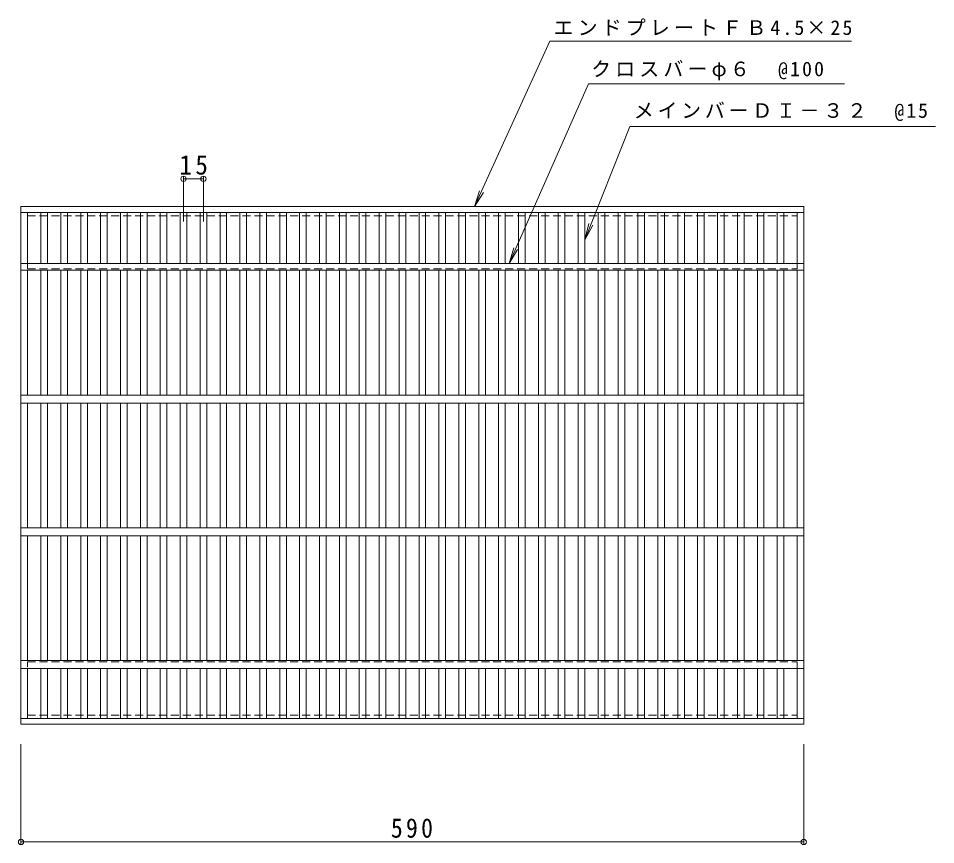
# Model space of a CAD drawing. Units: millimetres at full size, sheet at 1:5; details may follow other scales. Extents: x -673 to 833, y -683 to 567.
# Drawn here: x -673 to 18, y -56 to 567 of the extents above; entities that cross this region are included whole.
import ezdxf

# ---------------------------------------------------------------- set-up
doc = ezdxf.new("R2010")
doc.units = ezdxf.units.MM
doc.header["$LTSCALE"] = 5
doc.header["$PDMODE"] = 32
doc.header["$PDSIZE"] = 4
doc.linetypes.add('DASHED1', pattern=[1.8, 1.2, -0.6])
for name, color, linetype, lineweight in [('A-2_蓋', 3, 'Continuous', 9), ('A-4_寸法', 7, 'Continuous', 9), ('A-5_仕様文', 7, 'Continuous', 9), ('A-9_ｸｯｼｮﾝ材', 2, 'DASHED1', 9)]:
    doc.layers.add(name, color=color, linetype=linetype, lineweight=lineweight)
doc.styles.add('ＭＳ ゴシック', font='')
doc.styles.get('ＭＳ ゴシック').set_extended_font_data('MS Gothic')

msp = doc.modelspace()

# ---------------------------------------------------------------- linework, layer by layer
at = {"layer": 'A-2_蓋'}
for p, q in [((-671.148, 425.068), (-81.148, 425.068)), ((-671.148, 425.068), (-671.148, 35.067)), ((-81.148, 425.068), (-81.148, 35.067)), ((-671.148, 420.568), (-81.148, 420.568)), ((-666.148, 420.568), (-666.148, 382.067)), ((-656.148, 420.568), (-656.148, 382.067)), ((-651.148, 420.568), (-651.148, 382.067)), ((-641.148, 420.568), (-641.148, 382.067)), ((-636.148, 420.568), (-636.148, 382.067)), ((-626.148, 420.568), (-626.148, 382.067)), ((-621.148, 420.568), (-621.148, 382.067)), ((-611.148, 420.568), (-611.148, 382.067)), ((-606.148, 420.568), (-606.148, 382.067)), ((-596.148, 420.568), (-596.148, 382.067)), ((-591.148, 420.568), (-591.148, 382.067)), ((-581.148, 420.568), (-581.148, 382.067)), ((-576.148, 420.568), (-576.148, 382.067)), ((-566.148, 420.568), (-566.148, 382.067)), ((-561.148, 420.568), (-561.148, 382.067)), ((-551.148, 420.568), (-551.148, 382.067)), ((-546.148, 420.568), (-546.148, 382.067)), ((-536.148, 420.568), (-536.148, 382.067)), ((-531.148, 420.568), (-531.148, 382.067)), ((-521.148, 420.568), (-521.148, 382.067)), ((-516.148, 420.568), (-516.148, 382.067)), ((-506.148, 420.568), (-506.148, 382.067)), ((-501.148, 420.568), (-501.148, 382.067)), ((-491.148, 420.568), (-491.148, 382.067)), ((-486.148, 420.568), (-486.148, 382.067)), ((-476.148, 420.568), (-476.148, 382.067)), ((-471.148, 420.568), (-471.148, 382.067)), ((-461.148, 420.568), (-461.148, 382.067)), ((-456.148, 420.568), (-456.148, 382.067)), ((-446.148, 420.568), (-446.148, 382.067)), ((-441.148, 420.568), (-441.148, 382.067)), ((-431.148, 420.568), (-431.148, 382.067)), ((-426.148, 420.568), (-426.148, 382.067)), ((-416.148, 420.568), (-416.148, 382.067)), ((-411.148, 420.568), (-411.148, 382.067)), ((-401.148, 420.568), (-401.148, 382.067)), ((-396.148, 420.568), (-396.148, 382.067)), ((-386.148, 420.568), (-386.148, 382.067)), ((-381.148, 420.568), (-381.148, 382.067)), ((-371.148, 420.568), (-371.148, 382.067)), ((-366.148, 420.568), (-366.148, 382.067)), ((-356.148, 420.568), (-356.148, 382.067)), ((-351.148, 420.568), (-351.148, 382.067)), ((-341.148, 420.568), (-341.148, 382.067)), ((-336.148, 420.568), (-336.148, 382.067)), ((-326.148, 420.568), (-326.148, 382.067)), ((-321.148, 420.568), (-321.148, 382.067)), ((-311.148, 420.568), (-311.148, 382.067)), ((-306.148, 420.568), (-306.148, 382.067)), ((-296.148, 420.568), (-296.148, 382.067)), ((-291.148, 420.568), (-291.148, 382.067)), ((-281.148, 420.568), (-281.148, 382.067)), ((-276.148, 420.568), (-276.148, 382.067)), ((-266.148, 420.568), (-266.148, 382.067)), ((-261.148, 420.568), (-261.148, 382.067)), ((-251.148, 420.568), (-251.148, 382.067)), ((-246.148, 420.568), (-246.148, 382.067)), ((-236.148, 420.568), (-236.148, 382.067)), ((-231.148, 420.568), (-231.148, 382.067)), ((-221.148, 420.568), (-221.148, 382.067)), ((-216.148, 420.568), (-216.148, 382.067)), ((-206.148, 420.568), (-206.148, 382.067)), ((-201.148, 420.568), (-201.148, 382.067)), ((-191.148, 420.568), (-191.148, 382.067)), ((-186.148, 420.568), (-186.148, 382.067)), ((-176.148, 420.568), (-176.148, 382.067)), ((-171.148, 420.568), (-171.148, 382.067)), ((-161.148, 420.568), (-161.148, 382.067)), ((-156.148, 420.568), (-156.148, 382.067)), ((-146.148, 420.568), (-146.148, 382.067)), ((-141.148, 420.568), (-141.148, 382.067)), ((-131.148, 420.568), (-131.148, 382.067)), ((-126.148, 420.568), (-126.148, 382.067)), ((-116.148, 420.568), (-116.148, 382.067)), ((-111.148, 420.568), (-111.148, 382.067)), ((-101.148, 420.568), (-101.148, 382.067)), ((-96.148, 420.568), (-96.148, 382.067)), ((-86.148, 420.568), (-86.148, 382.067)), ((-671.148, 382.067), (-81.148, 382.067)), ((-671.148, 377.067), (-81.148, 377.067)), ((-666.148, 377.067), (-666.148, 283.067)), ((-656.148, 377.067), (-656.148, 283.067)), ((-651.148, 377.067), (-651.148, 283.067)), ((-641.148, 377.067), (-641.148, 283.067)), ((-636.148, 377.067), (-636.148, 283.067)), ((-626.148, 377.067), (-626.148, 283.067)), ((-621.148, 377.067), (-621.148, 283.067)), ((-611.148, 377.067), (-611.148, 283.067)), ((-606.148, 377.067), (-606.148, 283.067)), ((-596.148, 377.067), (-596.148, 283.067)), ((-591.148, 377.067), (-591.148, 283.067)), ((-581.148, 377.067), (-581.148, 283.067)), ((-576.148, 377.067), (-576.148, 283.067)), ((-566.148, 377.067), (-566.148, 283.067)), ((-561.148, 377.067), (-561.148, 283.067)), ((-551.148, 377.067), (-551.148, 283.067)), ((-546.148, 377.067), (-546.148, 283.067)), ((-536.148, 377.067), (-536.148, 283.067)), ((-531.148, 377.067), (-531.148, 283.067)), ((-521.148, 377.067), (-521.148, 283.067)), ((-516.148, 377.067), (-516.148, 283.067)), ((-506.148, 377.067), (-506.148, 283.067)), ((-501.148, 377.067), (-501.148, 283.067)), ((-491.148, 377.067), (-491.148, 283.067)), ((-486.148, 377.067), (-486.148, 283.067)), ((-476.148, 377.067), (-476.148, 283.067)), ((-471.148, 377.067), (-471.148, 283.067)), ((-461.148, 377.067), (-461.148, 283.067)), ((-456.148, 377.067), (-456.148, 283.067)), ((-446.148, 377.067), (-446.148, 283.067)), ((-441.148, 377.067), (-441.148, 283.067)), ((-431.148, 377.067), (-431.148, 283.067)), ((-426.148, 377.067), (-426.148, 283.067)), ((-416.148, 377.067), (-416.148, 283.067)), ((-411.148, 377.067), (-411.148, 283.067)), ((-401.148, 377.067), (-401.148, 283.067)), ((-396.148, 377.067), (-396.148, 283.067)), ((-386.148, 377.067), (-386.148, 283.067)), ((-381.148, 377.067), (-381.148, 283.067)), ((-371.148, 377.067), (-371.148, 283.067)), ((-366.148, 377.067), (-366.148, 283.067)), ((-356.148, 377.067), (-356.148, 283.067)), ((-351.148, 377.067), (-351.148, 283.067)), ((-341.148, 377.067), (-341.148, 283.067)), ((-336.148, 377.067), (-336.148, 283.067)), ((-326.148, 377.067), (-326.148, 283.067)), ((-321.148, 377.067), (-321.148, 283.067)), ((-311.148, 377.067), (-311.148, 283.067)), ((-306.148, 377.067), (-306.148, 283.067)), ((-296.148, 377.067), (-296.148, 283.067)), ((-291.148, 377.067), (-291.148, 283.067)), ((-281.148, 377.067), (-281.148, 283.067)), ((-276.148, 377.067), (-276.148, 283.067)), ((-266.148, 377.067), (-266.148, 283.067)), ((-261.148, 377.067), (-261.148, 283.067)), ((-251.148, 377.067), (-251.148, 283.067)), ((-246.148, 377.067), (-246.148, 283.067)), ((-236.148, 377.067), (-236.148, 283.067)), ((-231.148, 377.067), (-231.148, 283.067)), ((-221.148, 377.067), (-221.148, 283.067)), ((-216.148, 377.067), (-216.148, 283.067)), ((-206.148, 377.067), (-206.148, 283.067)), ((-201.148, 377.067), (-201.148, 283.067)), ((-191.148, 377.067), (-191.148, 283.067)), ((-186.148, 377.067), (-186.148, 283.067)), ((-176.148, 377.067), (-176.148, 283.067)), ((-171.148, 377.067), (-171.148, 283.067)), ((-161.148, 377.067), (-161.148, 283.067)), ((-156.148, 377.067), (-156.148, 283.067)), ((-146.148, 377.067), (-146.148, 283.067)), ((-141.148, 377.067), (-141.148, 283.067)), ((-131.148, 377.067), (-131.148, 283.067)), ((-126.148, 377.067), (-126.148, 283.067)), ((-116.148, 377.067), (-116.148, 283.067)), ((-111.148, 377.067), (-111.148, 283.067)), ((-101.148, 377.067), (-101.148, 283.067)), ((-96.148, 377.067), (-96.148, 283.067)), ((-86.148, 377.067), (-86.148, 283.067)), ((-671.148, 283.067), (-81.148, 283.067)), ((-671.148, 277.067), (-81.148, 277.067)), ((-666.148, 277.067), (-666.148, 183.067)), ((-656.148, 277.067), (-656.148, 183.067)), ((-651.148, 277.067), (-651.148, 183.067)), ((-641.148, 277.067), (-641.148, 183.067)), ((-636.148, 277.067), (-636.148, 183.067)), ((-626.148, 277.067), (-626.148, 183.067)), ((-621.148, 277.067), (-621.148, 183.067)), ((-611.148, 277.067), (-611.148, 183.067)), ((-606.148, 277.067), (-606.148, 183.067)), ((-596.148, 277.067), (-596.148, 183.067)), ((-591.148, 277.067), (-591.148, 183.067)), ((-581.148, 277.067), (-581.148, 183.067)), ((-576.148, 277.067), (-576.148, 183.067)), ((-566.148, 277.067), (-566.148, 183.067)), ((-561.148, 277.067), (-561.148, 183.067)), ((-551.148, 277.067), (-551.148, 183.067)), ((-546.148, 277.067), (-546.148, 183.067)), ((-536.148, 277.067), (-536.148, 183.067)), ((-531.148, 277.067), (-531.148, 183.067)), ((-521.148, 277.067), (-521.148, 183.067)), ((-516.148, 277.067), (-516.148, 183.067)), ((-506.148, 277.067), (-506.148, 183.067)), ((-501.148, 277.067), (-501.148, 183.067)), ((-491.148, 277.067), (-491.148, 183.067)), ((-486.148, 277.067), (-486.148, 183.067)), ((-476.148, 277.067), (-476.148, 183.067)), ((-471.148, 277.067), (-471.148, 183.067)), ((-461.148, 277.067), (-461.148, 183.067)), ((-456.148, 277.067), (-456.148, 183.067)), ((-446.148, 277.067), (-446.148, 183.067)), ((-441.148, 277.067), (-441.148, 183.067)), ((-431.148, 277.067), (-431.148, 183.067)), ((-426.148, 277.067), (-426.148, 183.067)), ((-416.148, 277.067), (-416.148, 183.067)), ((-411.148, 277.067), (-411.148, 183.067)), ((-401.148, 277.067), (-401.148, 183.067)), ((-396.148, 277.067), (-396.148, 183.067)), ((-386.148, 277.067), (-386.148, 183.067)), ((-381.148, 277.067), (-381.148, 183.067)), ((-371.148, 277.067), (-371.148, 183.067)), ((-366.148, 277.067), (-366.148, 183.067)), ((-356.148, 277.067), (-356.148, 183.067)), ((-351.148, 277.067), (-351.148, 183.067)), ((-341.148, 277.067), (-341.148, 183.067)), ((-336.148, 277.067), (-336.148, 183.067)), ((-326.148, 277.067), (-326.148, 183.067)), ((-321.148, 277.067), (-321.148, 183.067)), ((-311.148, 277.067), (-311.148, 183.067)), ((-306.148, 277.067), (-306.148, 183.067)), ((-296.148, 277.067), (-296.148, 183.067)), ((-291.148, 277.067), (-291.148, 183.067)), ((-281.148, 277.067), (-281.148, 183.067)), ((-276.148, 277.067), (-276.148, 183.067)), ((-266.148, 277.067), (-266.148, 183.067)), ((-261.148, 277.067), (-261.148, 183.067)), ((-251.148, 277.067), (-251.148, 183.067)), ((-246.148, 277.067), (-246.148, 183.067)), ((-236.148, 277.067), (-236.148, 183.067)), ((-231.148, 277.067), (-231.148, 183.067)), ((-221.148, 277.067), (-221.148, 183.067)), ((-216.148, 277.067), (-216.148, 183.067)), ((-206.148, 277.067), (-206.148, 183.067)), ((-201.148, 277.067), (-201.148, 183.067)), ((-191.148, 277.067), (-191.148, 183.067)), ((-186.148, 277.067), (-186.148, 183.067)), ((-176.148, 277.067), (-176.148, 183.067)), ((-171.148, 277.067), (-171.148, 183.067)), ((-161.148, 277.067), (-161.148, 183.067)), ((-156.148, 277.067), (-156.148, 183.067)), ((-146.148, 277.067), (-146.148, 183.067)), ((-141.148, 277.067), (-141.148, 183.067)), ((-131.148, 277.067), (-131.148, 183.067)), ((-126.148, 277.067), (-126.148, 183.067)), ((-116.148, 277.067), (-116.148, 183.067)), ((-111.148, 277.067), (-111.148, 183.067)), ((-101.148, 277.067), (-101.148, 183.067)), ((-96.148, 277.067), (-96.148, 183.067)), ((-86.148, 277.067), (-86.148, 183.067)), ((-671.148, 183.067), (-81.148, 183.067)), ((-671.148, 177.067), (-81.148, 177.067)), ((-666.148, 177.067), (-666.148, 83.067)), ((-656.148, 177.067), (-656.148, 83.067)), ((-651.148, 177.067), (-651.148, 83.067)), ((-641.148, 177.067), (-641.148, 83.067)), ((-636.148, 177.067), (-636.148, 83.067)), ((-626.148, 177.067), (-626.148, 83.067)), ((-621.148, 177.067), (-621.148, 83.067)), ((-611.148, 177.067), (-611.148, 83.067)), ((-606.148, 177.067), (-606.148, 83.067)), ((-596.148, 177.067), (-596.148, 83.067)), ((-591.148, 177.067), (-591.148, 83.067)), ((-581.148, 177.067), (-581.148, 83.067)), ((-576.148, 177.067), (-576.148, 83.067)), ((-566.148, 177.067), (-566.148, 83.067)), ((-561.148, 177.067), (-561.148, 83.067)), ((-551.148, 177.067), (-551.148, 83.067)), ((-546.148, 177.067), (-546.148, 83.067)), ((-536.148, 177.067), (-536.148, 83.067)), ((-531.148, 177.067), (-531.148, 83.067)), ((-521.148, 177.067), (-521.148, 83.067)), ((-516.148, 177.067), (-516.148, 83.067)), ((-506.148, 177.067), (-506.148, 83.067)), ((-501.148, 177.067), (-501.148, 83.067)), ((-491.148, 177.067), (-491.148, 83.067)), ((-486.148, 177.067), (-486.148, 83.067)), ((-476.148, 177.067), (-476.148, 83.067)), ((-471.148, 177.067), (-471.148, 83.067)), ((-461.148, 177.067), (-461.148, 83.067)), ((-456.148, 177.067), (-456.148, 83.067)), ((-446.148, 177.067), (-446.148, 83.067)), ((-441.148, 177.067), (-441.148, 83.067)), ((-431.148, 177.067), (-431.148, 83.067)), ((-426.148, 177.067), (-426.148, 83.067)), ((-416.148, 177.067), (-416.148, 83.067)), ((-411.148, 177.067), (-411.148, 83.067)), ((-401.148, 177.067), (-401.148, 83.067)), ((-396.148, 177.067), (-396.148, 83.067)), ((-386.148, 177.067), (-386.148, 83.067)), ((-381.148, 177.067), (-381.148, 83.067)), ((-371.148, 177.067), (-371.148, 83.067)), ((-366.148, 177.067), (-366.148, 83.067)), ((-356.148, 177.067), (-356.148, 83.067)), ((-351.148, 177.067), (-351.148, 83.067)), ((-341.148, 177.067), (-341.148, 83.067)), ((-336.148, 177.067), (-336.148, 83.067)), ((-326.148, 177.067), (-326.148, 83.067)), ((-321.148, 177.067), (-321.148, 83.067)), ((-311.148, 177.067), (-311.148, 83.067)), ((-306.148, 177.067), (-306.148, 83.067)), ((-296.148, 177.067), (-296.148, 83.067)), ((-291.148, 177.067), (-291.148, 83.067)), ((-281.148, 177.067), (-281.148, 83.067)), ((-276.148, 177.067), (-276.148, 83.067)), ((-266.148, 177.067), (-266.148, 83.067)), ((-261.148, 177.067), (-261.148, 83.067)), ((-251.148, 177.067), (-251.148, 83.067)), ((-246.148, 177.067), (-246.148, 83.067)), ((-236.148, 177.067), (-236.148, 83.067)), ((-231.148, 177.067), (-231.148, 83.067)), ((-221.148, 177.067), (-221.148, 83.067)), ((-216.148, 177.067), (-216.148, 83.067)), ((-206.148, 177.067), (-206.148, 83.067)), ((-201.148, 177.067), (-201.148, 83.067)), ((-191.148, 177.067), (-191.148, 83.067)), ((-186.148, 177.067), (-186.148, 83.067)), ((-176.148, 177.067), (-176.148, 83.067)), ((-171.148, 177.067), (-171.148, 83.067)), ((-161.148, 177.067), (-161.148, 83.067)), ((-156.148, 177.067), (-156.148, 83.067)), ((-146.148, 177.067), (-146.148, 83.067)), ((-141.148, 177.067), (-141.148, 83.067)), ((-131.148, 177.067), (-131.148, 83.067)), ((-126.148, 177.067), (-126.148, 83.067)), ((-116.148, 177.067), (-116.148, 83.067)), ((-111.148, 177.067), (-111.148, 83.067)), ((-101.148, 177.067), (-101.148, 83.067)), ((-96.148, 177.067), (-96.148, 83.067)), ((-86.148, 177.067), (-86.148, 83.067)), ((-671.148, 83.067), (-81.148, 83.067)), ((-671.148, 77.067), (-81.148, 77.067)), ((-666.148, 77.067), (-666.148, 39.567)), ((-656.148, 77.067), (-656.148, 39.567)), ((-651.148, 77.067), (-651.148, 39.567)), ((-641.148, 77.067), (-641.148, 39.567)), ((-636.148, 77.067), (-636.148, 39.567)), ((-626.148, 77.067), (-626.148, 39.567)), ((-621.148, 77.067), (-621.148, 39.567)), ((-611.148, 77.067), (-611.148, 39.567)), ((-606.148, 77.067), (-606.148, 39.567)), ((-596.148, 77.067), (-596.148, 39.567)), ((-591.148, 77.067), (-591.148, 39.567)), ((-581.148, 77.067), (-581.148, 39.567)), ((-576.148, 77.067), (-576.148, 39.567)), ((-566.148, 77.067), (-566.148, 39.567)), ((-561.148, 77.067), (-561.148, 39.567)), ((-551.148, 77.067), (-551.148, 39.567)), ((-546.148, 77.067), (-546.148, 39.567)), ((-536.148, 77.067), (-536.148, 39.567)), ((-531.148, 77.067), (-531.148, 39.567)), ((-521.148, 77.067), (-521.148, 39.567)), ((-516.148, 77.067), (-516.148, 39.567)), ((-506.148, 77.067), (-506.148, 39.567)), ((-501.148, 77.067), (-501.148, 39.567)), ((-491.148, 77.067), (-491.148, 39.567)), ((-486.148, 77.067), (-486.148, 39.567)), ((-476.148, 77.067), (-476.148, 39.567)), ((-471.148, 77.067), (-471.148, 39.567)), ((-461.148, 77.067), (-461.148, 39.567)), ((-456.148, 77.067), (-456.148, 39.567)), ((-446.148, 77.067), (-446.148, 39.567)), ((-441.148, 77.067), (-441.148, 39.567)), ((-431.148, 77.067), (-431.148, 39.567)), ((-426.148, 77.067), (-426.148, 39.567)), ((-416.148, 77.067), (-416.148, 39.567)), ((-411.148, 77.067), (-411.148, 39.567)), ((-401.148, 77.067), (-401.148, 39.567)), ((-396.148, 77.067), (-396.148, 39.567)), ((-386.148, 77.067), (-386.148, 39.567)), ((-381.148, 77.067), (-381.148, 39.567)), ((-371.148, 77.067), (-371.148, 39.567)), ((-366.148, 77.067), (-366.148, 39.567)), ((-356.148, 77.067), (-356.148, 39.567)), ((-351.148, 77.067), (-351.148, 39.567)), ((-341.148, 77.067), (-341.148, 39.567)), ((-336.148, 77.067), (-336.148, 39.567)), ((-326.148, 77.067), (-326.148, 39.567)), ((-321.148, 77.067), (-321.148, 39.567)), ((-311.148, 77.067), (-311.148, 39.567)), ((-306.148, 77.067), (-306.148, 39.567)), ((-296.148, 77.067), (-296.148, 39.567)), ((-291.148, 77.067), (-291.148, 39.567)), ((-281.148, 77.067), (-281.148, 39.567)), ((-276.148, 77.067), (-276.148, 39.567)), ((-266.148, 77.067), (-266.148, 39.567)), ((-261.148, 77.067), (-261.148, 39.567)), ((-251.148, 77.067), (-251.148, 39.567)), ((-246.148, 77.067), (-246.148, 39.567)), ((-236.148, 77.067), (-236.148, 39.567)), ((-231.148, 77.067), (-231.148, 39.567)), ((-221.148, 77.067), (-221.148, 39.567)), ((-216.148, 77.067), (-216.148, 39.567)), ((-206.148, 77.067), (-206.148, 39.567)), ((-201.148, 77.067), (-201.148, 39.567)), ((-191.148, 77.067), (-191.148, 39.567)), ((-186.148, 77.067), (-186.148, 39.567)), ((-176.148, 77.067), (-176.148, 39.567)), ((-171.148, 77.067), (-171.148, 39.567)), ((-161.148, 77.067), (-161.148, 39.567)), ((-156.148, 77.067), (-156.148, 39.567)), ((-146.148, 77.067), (-146.148, 39.567)), ((-141.148, 77.067), (-141.148, 39.567)), ((-131.148, 77.067), (-131.148, 39.567)), ((-126.148, 77.067), (-126.148, 39.567)), ((-116.148, 77.067), (-116.148, 39.567)), ((-111.148, 77.067), (-111.148, 39.567)), ((-101.148, 77.067), (-101.148, 39.567)), ((-96.148, 77.067), (-96.148, 39.567)), ((-86.148, 77.067), (-86.148, 39.567)), ((-671.148, 39.567), (-81.148, 39.567)), ((-671.148, 35.067), (-81.148, 35.067))]:
    msp.add_line(p, q, dxfattribs=at)
at = {"layer": 'A-4_寸法'}
for p, q in [((-548.648, 447.448), (-548.648, 413.955)), ((-548.648, 445.948), (-533.648, 445.948)), ((-533.648, 447.448), (-533.648, 413.955)), ((-671.148, -55.081), (-671.148, 20.067)), ((-81.148, -55.081), (-81.148, 20.067)), ((-671.148, -53.581), (-81.148, -53.581))]:
    msp.add_line(p, q, dxfattribs=at)
for p in [(-548.648, 445.948), (-533.648, 445.948), (-671.148, -53.581), (-81.148, -53.581)]:
    msp.add_point(p, dxfattribs=at)
at = {"layer": 'A-5_仕様文'}
for p, q in [((-329.256, 425.068), (-272.471, 549.557)), ((-272.471, 549.557), (-45.142, 549.557)), ((-303.32, 382.067), (-243.37, 517.588)), ((-243.37, 517.588), (-50.373, 517.588)), ((-329.256, 425.068), (-325.597, 437.02)), ((-329.256, 425.068), (-322.629, 435.666)), ((-246.148, 400.109), (-243.096, 412.23)), ((-246.148, 400.109), (-240.063, 411.027)), ((-303.32, 382.067), (-299.798, 394.061)), ((-303.32, 382.067), (-296.814, 392.741))]:
    msp.add_line(p, q, dxfattribs=at)
msp.add_lwpolyline([(-246.148, 400.109), (-212.349, 485.334), (18.251, 485.334)], dxfattribs=at)
at = {"layer": 'A-9_ｸｯｼｮﾝ材'}
for p, q in [((-666.148, 418.068), (-86.148, 418.068)), ((-86.148, 378.068), (-86.148, 418.068)), ((-86.148, 82.067), (-86.148, 42.067)), ((-666.148, 42.067), (-86.148, 42.067))]:
    msp.add_line(p, q, dxfattribs=at)
for points in [[(-666.148, 418.068), (-666.148, 378.068), (-86.148, 378.068)], [(-666.148, 42.067), (-666.148, 82.067), (-86.148, 82.067)]]:
    msp.add_lwpolyline(points, dxfattribs=at)

# ---------------------------------------------------------------- texts
at = {"layer": 'A-4_寸法', "color": 2, "char_height": 14.66, "attachment_point": 7, "style": 'ＭＳ ゴシック'}
for s, insert in [('\\T1.27;\\W0.95;15', (-551.773, 448.948)), ('\\T1.27;\\W0.9;590', (-392.398, -50.581))]:
    msp.add_mtext(s, dxfattribs=dict(at, insert=insert))
at = {"layer": 'A-5_仕様文', "char_height": 11, "attachment_point": 7, "style": 'ＭＳ ゴシック'}
for s, insert in [('\\T1.21;エンドプレートＦＢ4.5×25', (-269.732, 553.743)), ('\\T1.21;クロスバーφ６\u3000@100', (-241.408, 520.269)), ('\\T1.19;メインバーＤＩ－３２\u3000@15', (-209.241, 489.522))]:
    msp.add_mtext(s, dxfattribs=dict(at, insert=insert))

doc.saveas('drawing.dxf')
